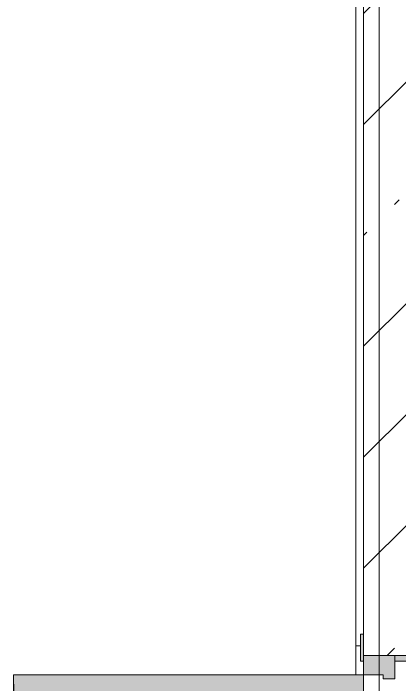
# Model space of a CAD drawing. Header units: millimetres. Extents: x -7229 to 200285, y -8553 to 29000.
# Drawn here: x 37370 to 38362, y 13450 to 15175 of the extents above; entities that cross this region are included whole.
import ezdxf

# ---------------------------------------------------------------- set-up
doc = ezdxf.new("R2010")
doc.units = ezdxf.units.MM
for name, color, linetype, lineweight, true_color in [('A-DOOR-1', 7, 'Continuous', 5, 0xaaaaaa), ('A-DOOR-2', 7, 'Continuous', 5, 0xe2e2e2), ('A-DOOR-FRAM-1', 7, 'Continuous', 5, 0xe2e2e2), ('A-DOOR-FRAM-2', 7, 'Continuous', 5, 0xaaaaaa), ('A-DOOR-FRAM-3', 7, 'Continuous', 5, 0xb7b7b7), ('A-FLOR-1', 7, 'Continuous', 5, 0xaaaaaa)]:
    doc.layers.add(name, color=color, linetype=linetype, lineweight=lineweight, true_color=true_color)
doc.layers.add('I-WALL', color=7, linetype='Continuous', lineweight=5)
doc.layers.add('Оси', color=7, linetype='Continuous', lineweight=9)

# ---------------------------------------------------------------- blocks, each defined once
blk = doc.blocks.new('110_Дверь_СКБ_2Ст - Д-2 1450x2100h_Лестничная клетка EIS60-31891763-1_2_2_птичка зашивка')
at = {"layer": 'A-DOOR-2'}
for points in [[(612.5, 1010), (612.5, 110), (662.5, 110), (662.5, 1010)], [(-637.5, 510), (-637.5, 110), (-587.5, 110), (-587.5, 510)], [(697.5, 30), (697.5, -11), (712.5, -11), (712.5, 30)]]:
    blk.add_hatch(color=256, dxfattribs=at).paths.add_polyline_path(points)
h = blk.add_hatch(color=256, dxfattribs=at)
h.paths.add_polyline_path([(-687.5, 30), (-627.5, 30), (-627.5, 60), (-637.5, 60), (-637.5, 110), (-687.5, 110)])
h.paths.add_polyline_path([(652.5, 30), (712.5, 30), (712.5, 110), (662.5, 110), (662.5, 60), (652.5, 60), (652.5, 50)])
at = {"layer": 'A-DOOR-FRAM-1'}
for points in [[(-742.5, 118), (-742.5, 110), (-672.5, 115.4), (-672.5, 118), (-712.5, 118)], [(697.5, 110), (767.5, 110), (767.5, 118), (697.5, 118)], [(-687.5, -11), (-672.5, -11), (-672.5, 30), (-687.5, 30)]]:
    blk.add_hatch(color=256, dxfattribs=at).paths.add_polyline_path(points)
at = {"layer": 'A-DOOR-1'}
for p, q in [((662.5, 1010), (612.5, 1010)), ((612.5, 1010), (612.5, 110)), ((662.5, 110), (662.5, 1010)), ((-637.5, 510), (-637.5, 110)), ((-587.5, 510), (-637.5, 510)), ((-587.5, 110), (-587.5, 510)), ((-637.5, 110), (-587.5, 110)), ((612.5, 110), (662.5, 110))]:
    blk.add_line(p, q, dxfattribs=at)
for centre, radius, start, end in [((662.5, 110), 900, 90, 180), ((-637.5, 110), 400, 360, 90)]:
    blk.add_arc(centre, radius, start, end, dxfattribs=at)
at = {"layer": 'A-DOOR-FRAM-2'}
for p, q in [((-672.5, 118), (-742.5, 118)), ((-742.5, 118), (-742.5, 110)), ((-742.5, 110), (-672.5, 110)), ((-637.5, 110), (-687.5, 110)), ((-687.5, 110), (-687.5, 30)), ((-672.5, 110), (-672.5, 118)), ((-637.5, 60), (-637.5, 110)), ((662.5, 110), (662.5, 60)), ((712.5, 110), (662.5, 110)), ((767.5, 118), (697.5, 118)), ((697.5, 118), (697.5, 110)), ((697.5, 110), (767.5, 110)), ((712.5, 30), (712.5, 110)), ((767.5, 110), (767.5, 118)), ((-627.5, 60), (-637.5, 60)), ((-627.5, 30), (-627.5, 60)), ((662.5, 60), (652.5, 60)), ((652.5, 60), (652.5, 30)), ((-687.5, 30), (-627.5, 30)), ((-672.5, 30), (-687.5, 30)), ((-687.5, 30), (-687.5, -11)), ((-672.5, -11), (-672.5, 30)), ((652.5, 30), (712.5, 30)), ((712.5, 30), (697.5, 30)), ((697.5, 30), (697.5, -11)), ((712.5, -11), (712.5, 30))]:
    blk.add_line(p, q, dxfattribs=at)
at = {"layer": 'A-DOOR-FRAM-3'}
for p, q in [((-687.5, -11), (-687.5, -110)), ((-672.5, -110), (-672.5, -11)), ((697.5, -11), (697.5, -110)), ((712.5, -110), (712.5, -11)), ((-672.5, -110), (-742.5, -110)), ((-742.5, -110), (-742.5, -118)), ((-742.5, -118), (-672.5, -118)), ((-687.5, -110), (-672.5, -110)), ((-672.5, -118), (-672.5, -110)), ((697.5, -110), (712.5, -110)), ((767.5, -110), (697.5, -110)), ((697.5, -110), (697.5, -118)), ((697.5, -118), (767.5, -118)), ((767.5, -118), (767.5, -110))]:
    blk.add_line(p, q, dxfattribs=at)

msp = doc.modelspace()

# ---------------------------------------------------------------- hatches: boundary and pattern name
at = {"layer": 'I-WALL'}
h = msp.add_hatch(dxfattribs=at)
h.set_pattern_fill('FP_2', color=256, style=0, pattern_type=2)
h.set_pattern_definition([(45, (0, 0), (-285.123, 285.123), []), (45, (285.12, 0), (-285.123, 285.123), [504.031, -100.806, 16.764, -84.042])])
h.paths.add_polyline_path([(38391, 11200), (38391, 12125), (38270, 12125), (38270, 11200)])
h.paths.add_polyline_path([(38320, 13525), (38391, 13525), (38391, 15200), (38270, 15200), (38270, 13525)])

# ---------------------------------------------------------------- linework, layer by layer
at = {"layer": 'A-FLOR-1'}
for p, q in [((38250, 13475), (38250, 21550.3)), ((38262, 13550), (38250, 13550))]:
    msp.add_line(p, q, dxfattribs=at)
at = {"layer": 'I-WALL'}
msp.add_line((38270, 21575.3), (38270, 13580), dxfattribs=at)
at = {"layer": 'Оси'}
msp.add_line((38310, 11299.7), (38310, 23799.7), dxfattribs=at)

# ---------------------------------------------------------------- block references
at = {"layer": 'A-DOOR-1', "rotation": 89.99999999999991}
msp.add_blockref('110_Дверь_СКБ_2Ст - Д-2 1450x2100h_Лестничная клетка EIS60-31891763-1_2_2_птичка зашивка', (38380, 12812.5), dxfattribs=at)

doc.saveas('drawing.dxf')
